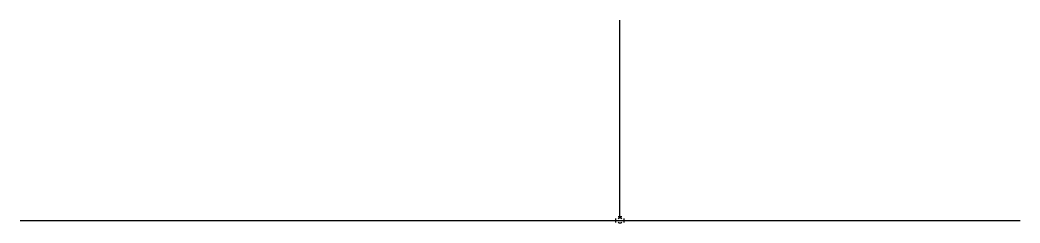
# Model space of a CAD drawing. Units: millimetres at full size, sheet at 1:100. Extents: x -15551 to 15061, y -3565 to 2633.
import ezdxf

# ---------------------------------------------------------------- set-up
doc = ezdxf.new("R2010")
doc.units = ezdxf.units.MM
doc.header["$LTSCALE"] = 100
doc.layers.add('0-0', color=7, linetype='Continuous')

msp = doc.modelspace()

# ---------------------------------------------------------------- linework, layer by layer
at = {"layer": '0-0'}
for p, q in [((2816.3, -3414.8), (2816.3, 2632.7)), ((2756.3, -3364.8), (2876.3, -3364.8)), ((-15551, -3489.8), (15061.2, -3489.8)), ((2691.3, -3549.8), (2691.3, -3429.8)), ((2941.3, -3549.8), (2941.3, -3429.8))]:
    msp.add_line(p, q, dxfattribs=at)
for start, end in [(45, 135), (225, 315)]:
    msp.add_arc((2816.3, -3489.8), 75, start, end, dxfattribs=at)

doc.saveas('drawing.dxf')
